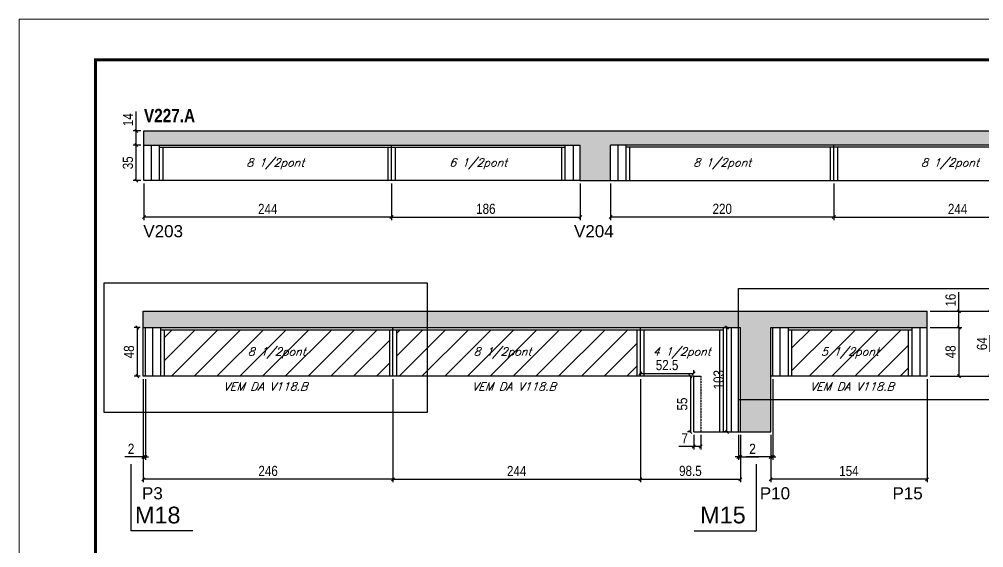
# Model space of a CAD drawing. Extents: x 2603 to 22413, y 1253 to 30260.
# Drawn here: x 2603 to 3554, y 19011 to 19532 of the extents above; entities that cross this region are included whole.
import ezdxf

# ---------------------------------------------------------------- set-up
doc = ezdxf.new("R2010")
doc.units = 0
doc.linetypes.add('DASHED', pattern=[0.75, 0.5, -0.25])
doc.linetypes.add('HIDDEN', pattern=[0.375, 0.25, -0.125])
for name, color, linetype in [('5', 5, 'Continuous'), ('COTA', 241, 'Continuous'), ('NOMENCLATURA', 7, 'Continuous'), ('Painéis', 200, 'Continuous'), ('SARR_2.2x7', 40, 'Continuous'), ('SARR_3.5x7', 81, 'Continuous'), ('texto', 7, 'Continuous')]:
    doc.layers.add(name, color=color, linetype=linetype)
for name, color, linetype, lineweight in [('Folhas', 255, 'Continuous', 9), ('Hachura', 251, 'Continuous', 9), ('SARRAFO DE PRESSAO', 251, 'DASHED', 9)]:
    doc.layers.add(name, color=color, linetype=linetype, lineweight=lineweight)
doc.styles.add('COTA TECNICA', font='techl___.ttf', dxfattribs={"height": 10})
doc.styles.add('Romans', font='romans.shx')
doc.styles.get("Standard").update_dxf_attribs({"font": 'arial.ttf'})
doc.styles.add('TECNICA', font='techb___.ttf', dxfattribs={"height": 10})
doc.dimstyles.new('PAINEL', dxfattribs={"dimtxt": 10, "dimasz": 3, "dimexe": 3, "dimexo": 3, "dimgap": 3, "dimtad": 1, "dimdec": 1, "dimzin": 12, "dimdsep": 46, "dimtxsty": 'COTA TECNICA', "dimblk1": 'OBLIQUE', "dimblk2": 'OBLIQUE', "dimsah": 1, "dimcen": 0.9, "dimclrd": 4, "dimclre": 4, "dimclrt": 240, "dimadec": 1, "dimazin": 3, "dimtfac": 1, "dimtdec": 1, "dimtmove": 0, "dimatfit": 3, "dimfxl": 1, "dimtolj": 1, "dimtzin": 12, "dimarcsym": 0})
pattern_1 = [(45, (-126418.031, -5371.03), (-11.2253202, 11.2253202), [])]

# ---------------------------------------------------------------- blocks, each defined once
blk = doc.blocks.new('9999999999')
at = {"layer": 'Folhas'}
blk.add_lwpolyline([(98138.98, 34190.21), (99623.98, 34190.21), (99623.98, 35240.21), (98138.98, 35240.21)], close=True, dxfattribs=at)
at = {"layer": 'Folhas', "color": 30, "const_width": 3}
blk.add_lwpolyline([(98213.98, 34230.21), (99583.98, 34230.21), (99583.98, 35200.21), (98213.98, 35200.21)], close=True, dxfattribs=at)
blk = doc.blocks.new('_Oblique')
at = {"color": 0, "linetype": 'ByBlock', "lineweight": -2}
blk.add_line((-0.5, -0.5), (0.5, 0.5), dxfattribs=at)
blk = doc.blocks.new('*D2287')
at = {"layer": 'COTA', "color": 4, "linetype": 'ByBlock', "lineweight": -2, "transparency": 16777216}
for p, q in [((3405.84, 19369.9), (3405.84, 19333.82)), ((3649.84, 19369.9), (3649.84, 19333.82)), ((3405.84, 19336.82), (3649.84, 19336.82))]:
    blk.add_line(p, q, dxfattribs=at)
at = {"layer": 'Defpoints', "color": 0, "linetype": 'ByBlock', "transparency": 16777216}
for p in [(3405.84, 19372.9), (3649.84, 19372.9), (3649.84, 19336.82)]:
    blk.add_point(p, dxfattribs=at)
at = {"layer": 'COTA', "color": 4, "linetype": 'ByBlock', "lineweight": -2, "transparency": 16777216, "xscale": 3, "yscale": 3, "zscale": 3, "rotation": 180}
blk.add_blockref('_Oblique', (3405.84, 19336.82), dxfattribs=at)
at = {"layer": 'COTA', "color": 4, "linetype": 'ByBlock', "lineweight": -2, "transparency": 16777216, "xscale": 3, "yscale": 3, "zscale": 3}
blk.add_blockref('_Oblique', (3649.84, 19336.82), dxfattribs=at)
at = {"layer": 'COTA', "color": 240, "linetype": 'ByBlock', "transparency": 16777216, "insert": (3527.84, 19344.89), "char_height": 10, "attachment_point": 5, "style": 'COTA TECNICA'}
blk.add_mtext('\\A1;244', dxfattribs=at)
blk = doc.blocks.new('*D2307')
at = {"layer": 'COTA', "color": 4, "linetype": 'ByBlock', "lineweight": -2, "transparency": 16777216}
for p, q in [((3185.84, 19369.9), (3185.84, 19333.82)), ((3405.84, 19369.9), (3405.84, 19333.82)), ((3405.84, 19336.82), (3185.84, 19336.82))]:
    blk.add_line(p, q, dxfattribs=at)
at = {"layer": 'Defpoints', "color": 0, "linetype": 'ByBlock', "transparency": 16777216}
for p in [(3185.84, 19372.9), (3405.84, 19372.9), (3185.84, 19336.82)]:
    blk.add_point(p, dxfattribs=at)
at = {"layer": 'COTA', "color": 4, "linetype": 'ByBlock', "lineweight": -2, "transparency": 16777216, "xscale": 3, "yscale": 3, "zscale": 3, "rotation": 180}
blk.add_blockref('_Oblique', (3185.84, 19336.82), dxfattribs=at)
at = {"layer": 'COTA', "color": 4, "linetype": 'ByBlock', "lineweight": -2, "transparency": 16777216, "xscale": 3, "yscale": 3, "zscale": 3}
blk.add_blockref('_Oblique', (3405.84, 19336.82), dxfattribs=at)
at = {"layer": 'COTA', "color": 240, "linetype": 'ByBlock', "transparency": 16777216, "insert": (3295.84, 19344.92), "char_height": 10, "attachment_point": 5, "style": 'COTA TECNICA'}
blk.add_mtext('\\A1;220', dxfattribs=at)
blk = doc.blocks.new('*D2313')
at = {"layer": 'COTA', "color": 4, "linetype": 'ByBlock', "lineweight": -2, "transparency": 16777216}
for p, q in [((2725.84, 19369.9), (2725.84, 19333.82)), ((2969.84, 19369.9), (2969.84, 19333.82)), ((2969.84, 19336.82), (2725.84, 19336.82))]:
    blk.add_line(p, q, dxfattribs=at)
at = {"layer": 'Defpoints', "color": 0, "linetype": 'ByBlock', "transparency": 16777216}
for p in [(2725.84, 19372.9), (2969.84, 19372.9), (2725.84, 19336.82)]:
    blk.add_point(p, dxfattribs=at)
at = {"layer": 'COTA', "color": 4, "linetype": 'ByBlock', "lineweight": -2, "transparency": 16777216, "xscale": 3, "yscale": 3, "zscale": 3, "rotation": 180}
blk.add_blockref('_Oblique', (2725.84, 19336.82), dxfattribs=at)
at = {"layer": 'COTA', "color": 4, "linetype": 'ByBlock', "lineweight": -2, "transparency": 16777216, "xscale": 3, "yscale": 3, "zscale": 3}
blk.add_blockref('_Oblique', (2969.84, 19336.82), dxfattribs=at)
at = {"layer": 'COTA', "color": 240, "linetype": 'ByBlock', "transparency": 16777216, "insert": (2847.84, 19344.89), "char_height": 10, "attachment_point": 5, "style": 'COTA TECNICA'}
blk.add_mtext('\\A1;244', dxfattribs=at)
blk = doc.blocks.new('*D2314')
at = {"layer": 'COTA', "color": 4, "linetype": 'ByBlock', "lineweight": -2, "transparency": 16777216}
for p, q in [((2969.84, 19369.9), (2969.84, 19333.82)), ((3155.84, 19369.9), (3155.84, 19333.82)), ((2969.84, 19336.82), (3155.84, 19336.82))]:
    blk.add_line(p, q, dxfattribs=at)
at = {"layer": 'Defpoints', "color": 0, "linetype": 'ByBlock', "transparency": 16777216}
for p in [(2969.84, 19372.9), (3155.84, 19372.9), (3155.84, 19336.82)]:
    blk.add_point(p, dxfattribs=at)
at = {"layer": 'COTA', "color": 4, "linetype": 'ByBlock', "lineweight": -2, "transparency": 16777216, "xscale": 3, "yscale": 3, "zscale": 3, "rotation": 180}
blk.add_blockref('_Oblique', (2969.84, 19336.82), dxfattribs=at)
at = {"layer": 'COTA', "color": 4, "linetype": 'ByBlock', "lineweight": -2, "transparency": 16777216, "xscale": 3, "yscale": 3, "zscale": 3}
blk.add_blockref('_Oblique', (3155.84, 19336.82), dxfattribs=at)
at = {"layer": 'COTA', "color": 240, "linetype": 'ByBlock', "transparency": 16777216, "insert": (3062.84, 19344.94), "char_height": 10, "attachment_point": 5, "style": 'COTA TECNICA'}
blk.add_mtext('\\A1;186', dxfattribs=at)
blk = doc.blocks.new('*D2316')
at = {"layer": 'COTA', "color": 4, "linetype": 'ByBlock', "lineweight": -2, "transparency": 16777216}
for p, q in [((2725.22, 19176.91), (2725.22, 19075.27)), ((2971.22, 19176.91), (2971.22, 19075.27)), ((2971.22, 19078.27), (2725.22, 19078.27))]:
    blk.add_line(p, q, dxfattribs=at)
at = {"layer": 'Defpoints', "color": 0, "linetype": 'ByBlock', "transparency": 16777216}
for p in [(2725.22, 19179.91), (2971.22, 19179.91), (2725.22, 19078.27)]:
    blk.add_point(p, dxfattribs=at)
at = {"layer": 'COTA', "color": 4, "linetype": 'ByBlock', "lineweight": -2, "transparency": 16777216, "xscale": 3, "yscale": 3, "zscale": 3, "rotation": 180}
blk.add_blockref('_Oblique', (2725.22, 19078.27), dxfattribs=at)
at = {"layer": 'COTA', "color": 4, "linetype": 'ByBlock', "lineweight": -2, "transparency": 16777216, "xscale": 3, "yscale": 3, "zscale": 3}
blk.add_blockref('_Oblique', (2971.22, 19078.27), dxfattribs=at)
at = {"layer": 'COTA', "color": 240, "linetype": 'ByBlock', "transparency": 16777216, "insert": (2848.22, 19086.38), "char_height": 10, "attachment_point": 5, "style": 'COTA TECNICA'}
blk.add_mtext('\\A1;246', dxfattribs=at)
blk = doc.blocks.new('*D2317')
at = {"layer": 'COTA', "color": 4, "linetype": 'ByBlock', "lineweight": -2, "transparency": 16777216}
for p, q in [((2971.22, 19176.91), (2971.22, 19075.27)), ((3215.22, 19176.91), (3215.22, 19075.27)), ((2971.22, 19078.27), (3215.22, 19078.27))]:
    blk.add_line(p, q, dxfattribs=at)
at = {"layer": 'Defpoints', "color": 0, "linetype": 'ByBlock', "transparency": 16777216}
for p in [(2971.22, 19179.91), (3215.22, 19179.91), (3215.22, 19078.27)]:
    blk.add_point(p, dxfattribs=at)
at = {"layer": 'COTA', "color": 4, "linetype": 'ByBlock', "lineweight": -2, "transparency": 16777216, "xscale": 3, "yscale": 3, "zscale": 3, "rotation": 180}
blk.add_blockref('_Oblique', (2971.22, 19078.27), dxfattribs=at)
at = {"layer": 'COTA', "color": 4, "linetype": 'ByBlock', "lineweight": -2, "transparency": 16777216, "xscale": 3, "yscale": 3, "zscale": 3}
blk.add_blockref('_Oblique', (3215.22, 19078.27), dxfattribs=at)
at = {"layer": 'COTA', "color": 240, "linetype": 'ByBlock', "transparency": 16777216, "insert": (3093.22, 19086.35), "char_height": 10, "attachment_point": 5, "style": 'COTA TECNICA'}
blk.add_mtext('\\A1;244', dxfattribs=at)
blk = doc.blocks.new('*D2318')
at = {"layer": 'COTA', "color": 4, "linetype": 'ByBlock', "lineweight": -2, "transparency": 16777216}
for p, q in [((2725.22, 19176.91), (2725.22, 19097.24)), ((2727.22, 19176.91), (2727.22, 19097.24)), ((2725.22, 19100.24), (2707.11, 19100.24)), ((2727.22, 19100.24), (2725.22, 19100.24)), ((2727.22, 19100.24), (2730.22, 19100.24))]:
    blk.add_line(p, q, dxfattribs=at)
at = {"layer": 'Defpoints', "color": 0, "linetype": 'ByBlock', "transparency": 16777216}
for p in [(2725.22, 19179.91), (2727.22, 19179.91), (2725.22, 19100.24)]:
    blk.add_point(p, dxfattribs=at)
at = {"layer": 'COTA', "color": 4, "linetype": 'ByBlock', "lineweight": -2, "transparency": 16777216, "xscale": 3, "yscale": 3, "zscale": 3}
blk.add_blockref('_Oblique', (2725.22, 19100.24), dxfattribs=at)
at = {"layer": 'COTA', "color": 4, "linetype": 'ByBlock', "lineweight": -2, "transparency": 16777216, "xscale": 3, "yscale": 3, "zscale": 3, "rotation": 180}
blk.add_blockref('_Oblique', (2727.22, 19100.24), dxfattribs=at)
at = {"layer": 'COTA', "color": 240, "linetype": 'ByBlock', "transparency": 16777216, "insert": (2713.16, 19108.24), "char_height": 10, "attachment_point": 5, "style": 'COTA TECNICA'}
blk.add_mtext('\\A1;2', dxfattribs=at)
blk = doc.blocks.new('*D2319')
at = {"layer": 'COTA', "color": 4, "linetype": 'ByBlock', "lineweight": -2, "transparency": 16777216}
for p, q in [((3215.22, 19176.91), (3215.22, 19075.27)), ((3313.72, 19121.91), (3313.72, 19075.27)), ((3215.22, 19078.27), (3313.72, 19078.27))]:
    blk.add_line(p, q, dxfattribs=at)
at = {"layer": 'Defpoints', "color": 0, "linetype": 'ByBlock', "transparency": 16777216}
for p in [(3215.22, 19179.91), (3313.72, 19124.91), (3313.72, 19078.27)]:
    blk.add_point(p, dxfattribs=at)
at = {"layer": 'COTA', "color": 4, "linetype": 'ByBlock', "lineweight": -2, "transparency": 16777216, "xscale": 3, "yscale": 3, "zscale": 3, "rotation": 180}
blk.add_blockref('_Oblique', (3215.22, 19078.27), dxfattribs=at)
at = {"layer": 'COTA', "color": 4, "linetype": 'ByBlock', "lineweight": -2, "transparency": 16777216, "xscale": 3, "yscale": 3, "zscale": 3}
blk.add_blockref('_Oblique', (3313.72, 19078.27), dxfattribs=at)
at = {"layer": 'COTA', "color": 240, "linetype": 'ByBlock', "transparency": 16777216, "insert": (3264.47, 19086.41), "char_height": 10, "attachment_point": 5, "style": 'COTA TECNICA'}
blk.add_mtext('\\A1;98.5', dxfattribs=at)
blk = doc.blocks.new('*D2320')
at = {"layer": 'COTA', "color": 4, "linetype": 'ByBlock', "lineweight": -2, "transparency": 16777216}
for p, q in [((3311.72, 19121.91), (3311.72, 19097.24)), ((3313.72, 19121.91), (3313.72, 19097.24)), ((3311.72, 19100.24), (3308.72, 19100.24)), ((3311.72, 19100.24), (3313.72, 19100.24)), ((3313.72, 19100.24), (3331.83, 19100.24))]:
    blk.add_line(p, q, dxfattribs=at)
at = {"layer": 'Defpoints', "color": 0, "linetype": 'ByBlock', "transparency": 16777216}
for p in [(3311.72, 19124.91), (3313.72, 19124.91), (3313.72, 19100.24)]:
    blk.add_point(p, dxfattribs=at)
at = {"layer": 'COTA', "color": 4, "linetype": 'ByBlock', "lineweight": -2, "transparency": 16777216, "xscale": 3, "yscale": 3, "zscale": 3}
blk.add_blockref('_Oblique', (3311.72, 19100.24), dxfattribs=at)
at = {"layer": 'COTA', "color": 4, "linetype": 'ByBlock', "lineweight": -2, "transparency": 16777216, "xscale": 3, "yscale": 3, "zscale": 3, "rotation": 180}
blk.add_blockref('_Oblique', (3313.72, 19100.24), dxfattribs=at)
at = {"layer": 'COTA', "color": 240, "linetype": 'ByBlock', "transparency": 16777216, "insert": (3325.78, 19108.24), "char_height": 10, "attachment_point": 5, "style": 'COTA TECNICA'}
blk.add_mtext('\\A1;2', dxfattribs=at)
blk = doc.blocks.new('*D413')
at = {"layer": 'COTA', "color": 4, "linetype": 'ByBlock', "lineweight": -2, "transparency": 16777216}
for p, q in [((3497.72, 19176.91), (3497.72, 19075.27)), ((3343.72, 19121.91), (3343.72, 19075.27)), ((3497.72, 19078.27), (3343.72, 19078.27))]:
    blk.add_line(p, q, dxfattribs=at)
at = {"layer": 'Defpoints', "color": 0, "linetype": 'ByBlock', "transparency": 16777216}
for p in [(3497.72, 19179.91), (3343.72, 19124.91), (3343.72, 19078.27)]:
    blk.add_point(p, dxfattribs=at)
at = {"layer": 'COTA', "color": 4, "linetype": 'ByBlock', "lineweight": -2, "transparency": 16777216, "xscale": 3, "yscale": 3, "zscale": 3, "rotation": 180}
blk.add_blockref('_Oblique', (3343.72, 19078.27), dxfattribs=at)
at = {"layer": 'COTA', "color": 4, "linetype": 'ByBlock', "lineweight": -2, "transparency": 16777216, "xscale": 3, "yscale": 3, "zscale": 3}
blk.add_blockref('_Oblique', (3497.72, 19078.27), dxfattribs=at)
at = {"layer": 'COTA', "color": 240, "linetype": 'ByBlock', "transparency": 16777216, "insert": (3420.72, 19086.38), "char_height": 10, "attachment_point": 5, "style": 'COTA TECNICA'}
blk.add_mtext('\\A1;154', dxfattribs=at)
blk = doc.blocks.new('*D2321')
at = {"layer": 'COTA', "color": 4, "linetype": 'ByBlock', "lineweight": -2, "transparency": 16777216}
for p, q in [((3345.72, 19176.91), (3345.72, 19097.24)), ((3343.72, 19121.91), (3343.72, 19097.24)), ((3343.72, 19100.24), (3319.55, 19100.24)), ((3345.72, 19100.24), (3343.72, 19100.24)), ((3345.72, 19100.24), (3348.72, 19100.24))]:
    blk.add_line(p, q, dxfattribs=at)
at = {"layer": 'Defpoints', "color": 0, "linetype": 'ByBlock', "transparency": 16777216}
for p in [(3345.72, 19179.91), (3343.72, 19124.91), (3343.72, 19100.24)]:
    blk.add_point(p, dxfattribs=at)
at = {"layer": 'COTA', "color": 4, "linetype": 'ByBlock', "lineweight": -2, "transparency": 16777216, "xscale": 3, "yscale": 3, "zscale": 3}
blk.add_blockref('_Oblique', (3343.72, 19100.24), dxfattribs=at)
at = {"layer": 'COTA', "color": 4, "linetype": 'ByBlock', "lineweight": -2, "transparency": 16777216, "xscale": 3, "yscale": 3, "zscale": 3, "rotation": 180}
blk.add_blockref('_Oblique', (3345.72, 19100.24), dxfattribs=at)
at = {"layer": 'COTA', "color": 240, "linetype": 'ByBlock', "transparency": 16777216, "insert": (3325.61, 19108.24), "char_height": 10, "attachment_point": 5, "style": 'COTA TECNICA'}
blk.add_mtext('\\A1;2', dxfattribs=at)
blk = doc.blocks.new('*D2288')
at = {"layer": 'COTA', "color": 4, "linetype": 'ByBlock', "lineweight": -2, "transparency": 16777216}
for p, q in [((3500.72, 19227.91), (3532.09, 19227.91)), ((3529.09, 19227.91), (3529.09, 19179.91)), ((3500.72, 19179.91), (3532.09, 19179.91))]:
    blk.add_line(p, q, dxfattribs=at)
at = {"layer": 'Defpoints', "color": 0, "linetype": 'ByBlock', "transparency": 16777216}
for p in [(3497.72, 19227.91), (3497.72, 19179.91), (3529.09, 19179.91)]:
    blk.add_point(p, dxfattribs=at)
at = {"layer": 'COTA', "color": 4, "linetype": 'ByBlock', "lineweight": -2, "transparency": 16777216, "xscale": 3, "yscale": 3, "zscale": 3}
for p, rotation in [((3529.09, 19227.91), 90), ((3529.09, 19179.91), 270)]:
    blk.add_blockref('_Oblique', p, dxfattribs=dict(at, rotation=rotation))
at = {"layer": 'COTA', "color": 240, "linetype": 'ByBlock', "transparency": 16777216, "insert": (3520.99, 19203.91), "char_height": 10, "attachment_point": 5, "rotation": 90, "style": 'COTA TECNICA'}
blk.add_mtext('\\A1;48', dxfattribs=at)
blk = doc.blocks.new('*D2289')
at = {"layer": 'COTA', "color": 4, "linetype": 'ByBlock', "lineweight": -2, "transparency": 16777216}
for p, q in [((3529.09, 19243.91), (3529.09, 19262.92)), ((3500.72, 19243.91), (3532.09, 19243.91)), ((3529.09, 19227.91), (3529.09, 19243.91)), ((3500.72, 19227.91), (3532.09, 19227.91))]:
    blk.add_line(p, q, dxfattribs=at)
at = {"layer": 'Defpoints', "color": 0, "linetype": 'ByBlock', "transparency": 16777216}
for p in [(3497.72, 19243.91), (3529.09, 19243.91), (3497.72, 19227.91)]:
    blk.add_point(p, dxfattribs=at)
at = {"layer": 'COTA', "color": 4, "linetype": 'ByBlock', "lineweight": -2, "transparency": 16777216, "xscale": 3, "yscale": 3, "zscale": 3}
for p, rotation in [((3529.09, 19243.91), 90), ((3529.09, 19227.91), 270)]:
    blk.add_blockref('_Oblique', p, dxfattribs=dict(at, rotation=rotation))
at = {"layer": 'COTA', "color": 240, "linetype": 'ByBlock', "transparency": 16777216, "insert": (3520.99, 19254.92), "char_height": 10, "attachment_point": 5, "rotation": 90, "style": 'COTA TECNICA'}
blk.add_mtext('\\A1;16', dxfattribs=at)
blk = doc.blocks.new('*D2290')
at = {"layer": 'COTA', "color": 4, "linetype": 'ByBlock', "lineweight": -2, "transparency": 16777216}
for p, q in [((3500.72, 19243.91), (3563.03, 19243.91)), ((3560.03, 19179.91), (3560.03, 19243.91)), ((3500.72, 19179.91), (3563.03, 19179.91))]:
    blk.add_line(p, q, dxfattribs=at)
at = {"layer": 'Defpoints', "color": 0, "linetype": 'ByBlock', "transparency": 16777216}
for p in [(3497.72, 19243.91), (3560.03, 19243.91), (3497.72, 19179.91)]:
    blk.add_point(p, dxfattribs=at)
at = {"layer": 'COTA', "color": 4, "linetype": 'ByBlock', "lineweight": -2, "transparency": 16777216, "xscale": 3, "yscale": 3, "zscale": 3}
for p, rotation in [((3560.03, 19243.91), 90), ((3560.03, 19179.91), 270)]:
    blk.add_blockref('_Oblique', p, dxfattribs=dict(at, rotation=rotation))
at = {"layer": 'COTA', "color": 240, "linetype": 'ByBlock', "transparency": 16777216, "insert": (3551.92, 19211.91), "char_height": 10, "attachment_point": 5, "rotation": 90, "style": 'COTA TECNICA'}
blk.add_mtext('\\A1;64', dxfattribs=at)
blk = doc.blocks.new('*D2291')
at = {"layer": 'COTA', "color": 4, "linetype": 'ByBlock', "lineweight": -2, "transparency": 16777216}
for p, q in [((3267.72, 19121.91), (3267.72, 19107.52)), ((3274.72, 19121.91), (3274.72, 19107.52)), ((3267.72, 19110.52), (3252.99, 19110.52)), ((3274.72, 19110.52), (3267.72, 19110.52))]:
    blk.add_line(p, q, dxfattribs=at)
at = {"layer": 'Defpoints', "color": 0, "linetype": 'ByBlock', "transparency": 16777216}
for p in [(3267.72, 19124.91), (3274.72, 19124.91), (3267.72, 19110.52)]:
    blk.add_point(p, dxfattribs=at)
at = {"layer": 'COTA', "color": 4, "linetype": 'ByBlock', "lineweight": -2, "transparency": 16777216, "xscale": 3, "yscale": 3, "zscale": 3, "rotation": 180}
blk.add_blockref('_Oblique', (3267.72, 19110.52), dxfattribs=at)
at = {"layer": 'COTA', "color": 4, "linetype": 'ByBlock', "lineweight": -2, "transparency": 16777216, "xscale": 3, "yscale": 3, "zscale": 3}
blk.add_blockref('_Oblique', (3274.72, 19110.52), dxfattribs=at)
at = {"layer": 'COTA', "color": 240, "linetype": 'ByBlock', "transparency": 16777216, "insert": (3258.85, 19118.59), "char_height": 10, "attachment_point": 5, "style": 'COTA TECNICA'}
blk.add_mtext('\\A1;7', dxfattribs=at)
blk = doc.blocks.new('*D2294')
at = {"layer": 'COTA', "color": 4, "linetype": 'ByBlock', "lineweight": -2, "transparency": 16777216}
for p, q in [((2722.84, 19407.9), (2715.25, 19407.9)), ((2718.25, 19372.9), (2718.25, 19407.9)), ((2722.84, 19372.9), (2715.25, 19372.9))]:
    blk.add_line(p, q, dxfattribs=at)
at = {"layer": 'Defpoints', "color": 0, "linetype": 'ByBlock', "transparency": 16777216}
for p in [(2718.25, 19407.9), (2725.84, 19407.9), (2725.84, 19372.9)]:
    blk.add_point(p, dxfattribs=at)
at = {"layer": 'COTA', "color": 4, "linetype": 'ByBlock', "lineweight": -2, "transparency": 16777216, "xscale": 3, "yscale": 3, "zscale": 3}
for p, rotation in [((2718.25, 19407.9), 90), ((2718.25, 19372.9), 270)]:
    blk.add_blockref('_Oblique', p, dxfattribs=dict(at, rotation=rotation))
at = {"layer": 'COTA', "color": 240, "linetype": 'ByBlock', "transparency": 16777216, "insert": (2710.04, 19390.4), "char_height": 10, "attachment_point": 5, "rotation": 90, "style": 'COTA TECNICA'}
blk.add_mtext('\\A1;35', dxfattribs=at)
blk = doc.blocks.new('*D2295')
at = {"layer": 'COTA', "color": 4, "linetype": 'ByBlock', "lineweight": -2, "transparency": 16777216}
for p, q in [((2718.25, 19421.9), (2718.25, 19441.02)), ((2722.84, 19421.9), (2715.25, 19421.9)), ((2718.25, 19407.9), (2718.25, 19421.9)), ((2722.84, 19407.9), (2715.25, 19407.9))]:
    blk.add_line(p, q, dxfattribs=at)
at = {"layer": 'Defpoints', "color": 0, "linetype": 'ByBlock', "transparency": 16777216}
for p in [(2718.25, 19421.9), (2725.84, 19421.9), (2725.84, 19407.9)]:
    blk.add_point(p, dxfattribs=at)
at = {"layer": 'COTA', "color": 4, "linetype": 'ByBlock', "lineweight": -2, "transparency": 16777216, "xscale": 3, "yscale": 3, "zscale": 3}
for p, rotation in [((2718.25, 19421.9), 90), ((2718.25, 19407.9), 270)]:
    blk.add_blockref('_Oblique', p, dxfattribs=dict(at, rotation=rotation))
at = {"layer": 'COTA', "color": 240, "linetype": 'ByBlock', "transparency": 16777216, "insert": (2710.18, 19432.96), "char_height": 10, "attachment_point": 5, "rotation": 90, "style": 'COTA TECNICA'}
blk.add_mtext('\\A1;14', dxfattribs=at)
blk = doc.blocks.new('*D2379')
at = {"layer": 'COTA', "color": 4, "linetype": 'ByBlock', "lineweight": -2, "transparency": 16777216}
for p, q in [((3215.22, 19182.91), (3215.22, 19185.69)), ((3267.72, 19182.91), (3267.72, 19185.69)), ((3215.22, 19182.69), (3267.72, 19182.69))]:
    blk.add_line(p, q, dxfattribs=at)
at = {"layer": 'Defpoints', "color": 0, "linetype": 'ByBlock', "transparency": 16777216}
for p in [(3215.22, 19179.91), (3267.72, 19182.69), (3267.72, 19179.91)]:
    blk.add_point(p, dxfattribs=at)
at = {"layer": 'COTA', "color": 4, "linetype": 'ByBlock', "lineweight": -2, "transparency": 16777216, "xscale": 3, "yscale": 3, "zscale": 3, "rotation": 180}
blk.add_blockref('_Oblique', (3215.22, 19182.69), dxfattribs=at)
at = {"layer": 'COTA', "color": 4, "linetype": 'ByBlock', "lineweight": -2, "transparency": 16777216, "xscale": 3, "yscale": 3, "zscale": 3}
blk.add_blockref('_Oblique', (3267.72, 19182.69), dxfattribs=at)
at = {"layer": 'COTA', "color": 240, "linetype": 'ByBlock', "transparency": 16777216, "insert": (3241.47, 19190.8), "char_height": 10, "attachment_point": 5, "style": 'COTA TECNICA'}
blk.add_mtext('\\A1;52.5', dxfattribs=at)
blk = doc.blocks.new('*D2380')
at = {"layer": 'COTA', "color": 4, "linetype": 'ByBlock', "lineweight": -2, "transparency": 16777216}
for p, q in [((3264.72, 19179.91), (3261.52, 19179.91)), ((3264.52, 19179.91), (3264.52, 19124.91)), ((3264.72, 19124.91), (3261.52, 19124.91))]:
    blk.add_line(p, q, dxfattribs=at)
at = {"layer": 'Defpoints', "color": 0, "linetype": 'ByBlock', "transparency": 16777216}
for p in [(3267.72, 19179.91), (3264.52, 19124.91), (3267.72, 19124.91)]:
    blk.add_point(p, dxfattribs=at)
at = {"layer": 'COTA', "color": 4, "linetype": 'ByBlock', "lineweight": -2, "transparency": 16777216, "xscale": 3, "yscale": 3, "zscale": 3}
for p, rotation in [((3264.52, 19179.91), 90), ((3264.52, 19124.91), 270)]:
    blk.add_blockref('_Oblique', p, dxfattribs=dict(at, rotation=rotation))
at = {"layer": 'COTA', "color": 240, "linetype": 'ByBlock', "transparency": 16777216, "insert": (3256.42, 19152.41), "char_height": 10, "attachment_point": 5, "rotation": 90, "style": 'COTA TECNICA'}
blk.add_mtext('\\A1;55', dxfattribs=at)
blk = doc.blocks.new('*D2381')
at = {"layer": 'COTA', "color": 4, "linetype": 'ByBlock', "lineweight": -2, "transparency": 16777216}
for p, q in [((3301.72, 19227.91), (3297.53, 19227.91)), ((3300.53, 19124.91), (3300.53, 19227.91)), ((3301.72, 19124.91), (3297.53, 19124.91))]:
    blk.add_line(p, q, dxfattribs=at)
at = {"layer": 'Defpoints', "color": 0, "linetype": 'ByBlock', "transparency": 16777216}
for p in [(3300.53, 19227.91), (3304.72, 19227.91), (3304.72, 19124.91)]:
    blk.add_point(p, dxfattribs=at)
at = {"layer": 'COTA', "color": 4, "linetype": 'ByBlock', "lineweight": -2, "transparency": 16777216, "xscale": 3, "yscale": 3, "zscale": 3}
for p, rotation in [((3300.53, 19227.91), 90), ((3300.53, 19124.91), 270)]:
    blk.add_blockref('_Oblique', p, dxfattribs=dict(at, rotation=rotation))
at = {"layer": 'COTA', "color": 240, "linetype": 'ByBlock', "transparency": 16777216, "insert": (3292.31, 19176.41), "char_height": 10, "attachment_point": 5, "rotation": 90, "style": 'COTA TECNICA'}
blk.add_mtext('\\A1;103', dxfattribs=at)
blk = doc.blocks.new('*D1580')
at = {"layer": 'COTA', "color": 4, "linetype": 'ByBlock', "lineweight": -2, "transparency": 16777216}
for p, q in [((2722.22, 19227.91), (2716.22, 19227.91)), ((2719.22, 19227.91), (2719.22, 19179.91)), ((2722.22, 19179.91), (2716.22, 19179.91))]:
    blk.add_line(p, q, dxfattribs=at)
at = {"layer": 'Defpoints', "color": 0, "linetype": 'ByBlock', "transparency": 16777216}
for p in [(2725.22, 19227.91), (2719.22, 19179.91), (2725.22, 19179.91)]:
    blk.add_point(p, dxfattribs=at)
at = {"layer": 'COTA', "color": 4, "linetype": 'ByBlock', "lineweight": -2, "transparency": 16777216, "xscale": 3, "yscale": 3, "zscale": 3}
for p, rotation in [((2719.22, 19227.91), 90), ((2719.22, 19179.91), 270)]:
    blk.add_blockref('_Oblique', p, dxfattribs=dict(at, rotation=rotation))
at = {"layer": 'COTA', "color": 240, "linetype": 'ByBlock', "transparency": 16777216, "insert": (2711.13, 19203.91), "char_height": 10, "attachment_point": 5, "rotation": 90, "style": 'COTA TECNICA'}
blk.add_mtext('\\A1;48', dxfattribs=at)

msp = doc.modelspace()

# ---------------------------------------------------------------- hatches: boundary and pattern name
at = {"layer": 'COTA', "linetype": 'ByBlock'}
h = msp.add_hatch(dxfattribs=at)
h.set_pattern_fill('AR-CONC', color=256, scale=0.03)
h.set_pattern_definition([(50, (-126452.0314, -5371.0305), (5.46554007, -0.47817257), [0.5715, -6.2865]), (355, (-126452.0314, -5371.0305), (-1.05730264, 5.73170536), [0.4572, -5.02921753]), (100.4514447, (-126451.576, -5371.0704), (4.40823741, 5.25353256), [0.48570026, -5.34270734]), (46.1842, (-126452.0314, -5369.5065), (8.13237123, -1.26126984), [0.85725, -9.42975]), (96.6355576, (-126451.354, -5369.612), (7.122124, 7.42278374), [0.7285507, -8.01406824]), (351.184151, (-126452.031, -5369.5065), (7.122124, 7.42278374), [0.685799, -7.54379196]), (21, (-126451.2694, -5369.8875), (4.54843174, -3.06795595), [0.5715, -6.2865]), (326, (-126451.2694, -5369.8875), (1.85406085, 5.52563898), [0.4572, -5.0292]), (71.451445, (-126450.8904, -5370.143), (6.40249258, 2.45768307), [0.48570026, -5.34269813]), (37.5, (-126452.0314, -5371.0305), (0.092658098, 2.536651166), [0, -4.96824, 0, -5.1054, 0, -5.04825]), (7.5, (-126452.0314, -5371.0305), (2.004589875, 3.005417245), [0, -2.91084, 0, -4.85394, 0, -1.92405]), (327.5, (-126453.7307, -5371.0305), (4.067717855, -0.17186232), [0, -1.905, 0, -5.9436, 0, -7.8867]), (317.5, (-126454.4927, -5371.0305), (4.44387544, 0.76279473), [0, -2.4765, 0, -3.94716, 0, -5.6007])])
h.paths.add_polyline_path([(3649.84, 19421.9), (2725.84, 19421.9), (2725.84, 19407.9), (3155.84, 19407.9), (3155.84, 19372.9), (3185.84, 19372.9), (3185.84, 19407.9), (3649.84, 19407.9), (3649.84, 19397.9), (3672.84, 19397.9), (3672.84, 19447.9), (3922.84, 19447.9), (3922.84, 19461.9), (3649.84, 19461.9)])
h = msp.add_hatch(dxfattribs=at)
h.set_pattern_fill('AR-CONC', color=256, scale=0.03)
h.set_pattern_definition([(50, (-131484.083, -6364.118), (5.46554007, -0.47817257), [0.5715, -6.2865]), (355, (-131484.083, -6364.118), (-1.05730264, 5.73170536), [0.4572, -5.02921753]), (100.4514447, (-131483.6275, -6364.158), (4.40823741, 5.25353256), [0.48570026, -5.34270734]), (46.1842, (-131484.083, -6362.594), (8.13237123, -1.26126984), [0.85725, -9.42975]), (96.6355576, (-131483.405, -6362.699), (7.122124, 7.42278374), [0.7285507, -8.01406824]), (351.184151, (-131484.083, -6362.594), (7.122124, 7.42278374), [0.685799, -7.54379196]), (21, (-131483.321, -6362.975), (4.54843174, -3.06795595), [0.5715, -6.2865]), (326, (-131483.321, -6362.975), (1.85406085, 5.52563898), [0.4572, -5.0292]), (71.451445, (-131482.942, -6363.2307), (6.40249258, 2.45768307), [0.48570026, -5.34269813]), (37.5, (-131484.083, -6364.118), (0.092658098, 2.536651166), [0, -4.96824, 0, -5.1054, 0, -5.04825]), (7.5, (-131484.083, -6364.118), (2.004589875, 3.005417245), [0, -2.91084, 0, -4.85394, 0, -1.92405]), (327.5, (-131485.7823, -6364.118), (4.067717855, -0.17186232), [0, -1.905, 0, -5.9436, 0, -7.8867]), (317.5, (-131486.5443, -6364.118), (4.44387544, 0.76279473), [0, -2.4765, 0, -3.94716, 0, -5.6007])])
h.paths.add_polyline_path([(3313.72, 19124.91), (3343.72, 19124.91), (3343.72, 19179.91), (3343.72, 19227.91), (3497.72, 19227.91), (3497.72, 19243.91), (2725.22, 19243.91), (2725.22, 19227.91), (3313.72, 19227.91)])
at = {"layer": 'Hachura', "linetype": 'ByBlock'}
h = msp.add_hatch(dxfattribs=at)
h.set_pattern_fill('ANSI31', color=256, scale=5)
h.set_pattern_definition(pattern_1)
h.paths.add_polyline_path([(2967.72, 19179.91), (2967.72, 19225.71), (2745.72, 19225.71), (2745.72, 19179.91)])
h.paths.add_polyline_path([(2974.72, 19179.91), (3211.72, 19179.91), (3211.72, 19225.71), (2974.72, 19225.71)])
h = msp.add_hatch(dxfattribs=at)
h.set_pattern_fill('ANSI31', color=256, scale=5)
h.set_pattern_definition(pattern_1)
h.paths.add_polyline_path([(3364.22, 19225.71), (3364.22, 19179.91), (3479.22, 19179.91), (3479.22, 19225.71)])

# ---------------------------------------------------------------- linework, layer by layer
at = {"layer": 'COTA', "linetype": 'ByBlock'}
for p, q in [((2725.84, 19421.9), (3649.84, 19421.9)), ((2725.84, 19407.9), (2725.84, 19421.9)), ((3155.84, 19372.9), (3185.84, 19372.9)), ((2725.22, 19243.91), (3497.72, 19243.91)), ((2725.22, 19227.91), (2725.22, 19243.91)), ((3497.72, 19227.91), (3497.72, 19243.91)), ((3267.72, 19179.91), (3274.72, 19179.91)), ((3343.72, 19124.91), (3343.72, 19179.91)), ((3313.72, 19124.91), (3343.72, 19124.91))]:
    msp.add_line(p, q, dxfattribs=at)
at = {"layer": 'COTA'}
for points in [[(2686.65, 19271.91), (3005.05, 19271.91), (3005.05, 19143.92), (2686.65, 19143.92)], [(3312.01, 19266.5), (3597.14, 19266.5), (3597.14, 19156.5), (3312.01, 19156.5)]]:
    msp.add_lwpolyline(points, close=True, dxfattribs=at)
at = {"layer": 'NOMENCLATURA', "linetype": 'Continuous'}
for p, q in [((2712.88, 19093.01), (2712.88, 19027.47)), ((3329.32, 19093.01), (3329.32, 19027.47)), ((2774.09, 19027.47), (2712.88, 19027.47)), ((3268.1, 19027.47), (3329.32, 19027.47))]:
    msp.add_line(p, q, dxfattribs=at)
at = {"layer": 'Painéis', "linetype": 'Continuous'}
for p, q in [((2725.84, 19372.9), (2725.84, 19407.9)), ((2725.84, 19407.9), (3155.84, 19407.9)), ((2969.84, 19372.9), (2969.84, 19407.9)), ((3155.84, 19372.9), (3155.84, 19407.9)), ((3649.84, 19407.9), (3185.84, 19407.9)), ((3185.84, 19372.9), (3185.84, 19407.9)), ((3405.84, 19372.9), (3405.84, 19407.9)), ((3155.84, 19372.9), (2725.84, 19372.9)), ((3185.84, 19372.9), (3649.84, 19372.9)), ((2725.22, 19179.91), (2725.22, 19227.91)), ((2725.22, 19227.91), (3313.72, 19227.91)), ((2727.22, 19179.91), (2727.22, 19227.91)), ((2971.22, 19179.91), (2971.22, 19227.91)), ((3215.22, 19179.91), (3215.22, 19227.91)), ((3311.72, 19124.91), (3311.72, 19227.91)), ((3313.72, 19124.91), (3313.72, 19227.91)), ((3343.72, 19179.91), (3343.72, 19227.91)), ((3343.72, 19227.91), (3497.72, 19227.91)), ((3345.72, 19179.91), (3345.72, 19227.91)), ((3497.72, 19179.91), (3497.72, 19227.91)), ((3267.72, 19179.91), (2725.22, 19179.91)), ((3267.72, 19124.91), (3267.72, 19179.91)), ((3497.72, 19179.91), (3343.72, 19179.91)), ((3267.72, 19124.91), (3313.72, 19124.91))]:
    msp.add_line(p, q, dxfattribs=at)
at = {"layer": 'SARR_2.2x7', "linetype": 'Continuous'}
for p, q in [((2732.84, 19407.9), (2732.84, 19372.9)), ((2740.84, 19405.7), (2969.84, 19405.7)), ((2969.84, 19405.7), (3140.84, 19405.7)), ((3148.84, 19407.9), (3148.84, 19372.9)), ((3192.84, 19407.9), (3192.84, 19372.9)), ((3405.84, 19405.7), (3200.84, 19405.7)), ((3649.84, 19405.7), (3405.84, 19405.7)), ((2734.22, 19227.91), (2734.22, 19179.91)), ((2742.22, 19225.71), (2971.22, 19225.71)), ((2971.22, 19225.71), (3215.22, 19225.71)), ((3215.22, 19225.71), (3296.72, 19225.71)), ((3304.72, 19227.91), (3304.72, 19124.91)), ((3352.72, 19227.91), (3352.72, 19179.91)), ((3360.72, 19225.71), (3482.72, 19225.71)), ((3490.72, 19227.91), (3490.72, 19179.91))]:
    msp.add_line(p, q, dxfattribs=at)
at = {"layer": 'SARR_2.2x7', "linetype": 'HIDDEN'}
msp.add_line((3274.72, 19179.91), (3274.72, 19124.91), dxfattribs=at)
at = {"layer": 'SARR_3.5x7'}
for p, q in [((2740.84, 19407.9), (2740.84, 19372.9)), ((2744.34, 19405.7), (2744.34, 19372.9)), ((2966.34, 19405.7), (2966.34, 19372.9)), ((2973.34, 19405.7), (2973.34, 19372.9)), ((3137.34, 19405.7), (3137.34, 19372.9)), ((3140.84, 19407.9), (3140.84, 19372.9)), ((3200.84, 19407.9), (3200.84, 19372.9)), ((3204.34, 19405.7), (3204.34, 19372.9)), ((3402.34, 19405.7), (3402.34, 19372.9)), ((3409.34, 19405.7), (3409.34, 19372.9)), ((2742.22, 19227.91), (2742.22, 19179.91)), ((2745.72, 19225.71), (2745.72, 19179.91)), ((2967.72, 19225.71), (2967.72, 19179.91)), ((2974.72, 19225.71), (2974.72, 19179.91)), ((3211.72, 19225.71), (3211.72, 19179.91)), ((3218.72, 19225.71), (3218.72, 19179.91)), ((3293.22, 19225.71), (3293.22, 19124.91)), ((3296.72, 19227.91), (3296.72, 19124.91)), ((3360.72, 19227.91), (3360.72, 19179.91)), ((3364.22, 19225.71), (3364.22, 19179.91)), ((3479.22, 19225.71), (3479.22, 19179.91)), ((3482.72, 19227.91), (3482.72, 19179.91))]:
    msp.add_line(p, q, dxfattribs=at)

# ---------------------------------------------------------------- block references
at = {"layer": 'SARRAFO DE PRESSAO', "color": 6, "linetype": 'ByBlock'}
msp.add_blockref('9999999999', (-95536.01, -15708.21), dxfattribs=at)

# ---------------------------------------------------------------- texts
at = {"layer": '5', "linetype": 'Continuous'}
for s, rotation, p in [('V203', 359.99996, (2725.22, 19316.92)), ('V204', 359.99996, (3149.73, 19316.92)), ('P3', 0.00004, (2723.93, 19058.38)), ('P10', 0.00004, (3332.9, 19058.38)), ('P15', 0.00004, (3463.63, 19058.38))]:
    msp.add_text(s, height=12, rotation=rotation, dxfattribs=at).set_placement(p)
at = {"layer": 'NOMENCLATURA', "style": 'TECNICA'}
msp.add_text('V227.A', height=13.2, dxfattribs=at).set_placement((2725.84, 19430.42))
at = {"layer": 'NOMENCLATURA', "linetype": 'Continuous'}
for s, p in [('M18', (2716.99, 19034.66)), ('M15', (3274.14, 19034.66))]:
    msp.add_text(s, height=16.5, dxfattribs=at).set_placement(p)
at = {"layer": 'texto', "color": 2, "char_height": 8, "attachment_point": 5, "style": 'Romans'}
for s, insert in [('{\\Q19;\\C256;8 1/2pont}', (2855.34, 19389.3)), ('{\\Q19;\\C256;6 1/2pont}', (3055.34, 19389.3)), ('{\\Q19;\\C256;8 1/2pont}', (3295.84, 19389.3)), ('{\\Q19;\\C256;8 1/2pont}', (3520.34, 19389.3)), ('{\\Q19;\\C256;8 1/2pont}', (2856.72, 19202.81)), ('{\\Q19;\\C256;8 1/2pont}', (3079.22, 19202.81)), ('{\\Q19;\\C256;4 1/2pont}', (3255.97, 19202.81)), ('{\\Q19;\\C256;5 1/2pont}', (3421.72, 19202.81)), ('{\\Q19;\\C256;VEM DA V118.B}', (2845.48, 19169.7)), ('{\\Q19;\\C256;VEM DA V118.B}', (3090.48, 19169.67)), ('{\\Q19;\\C256;VEM DA V118.B}', (3423.64, 19169.67))]:
    msp.add_mtext(s, dxfattribs=dict(at, insert=insert))

# ---------------------------------------------------------------- dimensions: what is measured, and where the dimension line sits
at = {"layer": 'COTA', "linetype": 'ByBlock'}
for base, p1, p2, angle, picture, middle in [((2718.25, 19421.9), (2725.84, 19407.9), (2725.84, 19421.9), 90, '*D2295', (2710.18, 19432.96)), ((2718.25, 19407.9), (2725.84, 19372.9), (2725.84, 19407.9), 90, '*D2294', (2710.04, 19390.4)), ((2725.84, 19336.82), (2969.84, 19372.9), (2725.84, 19372.9), 180, '*D2313', (2847.84, 19344.89)), ((3185.84, 19336.82), (3405.84, 19372.9), (3185.84, 19372.9), 180, '*D2307', (3295.84, 19344.92)), ((3529.09, 19243.91), (3497.72, 19227.91), (3497.72, 19243.91), 90, '*D2289', (3520.99, 19254.92)), ((3560.03, 19243.91), (3497.72, 19179.91), (3497.72, 19243.91), 90, '*D2290', (3551.92, 19211.91)), ((2719.22, 19179.91), (2725.22, 19227.91), (2725.22, 19179.91), 90, '*D1580', (2711.13, 19203.91)), ((3300.53, 19227.91), (3304.72, 19124.91), (3304.72, 19227.91), 90, '*D2381', (3292.31, 19176.41)), ((3529.09, 19179.91), (3497.72, 19227.91), (3497.72, 19179.91), 90, '*D2288', (3520.99, 19203.91)), ((2725.22, 19078.27), (2971.22, 19179.91), (2725.22, 19179.91), 180, '*D2316', (2848.22, 19086.38)), ((3264.52, 19124.91), (3267.72, 19179.91), (3267.72, 19124.91), 90, '*D2380', (3256.42, 19152.41)), ((3343.72, 19078.27), (3497.72, 19179.91), (3343.72, 19124.91), 180, '*D413', (3420.72, 19086.38))]:
    dim = msp.add_linear_dim(base=base, p1=p1, p2=p2, angle=angle, dimstyle='PAINEL', dxfattribs=at)
    dim.commit()
    dim.dimension.update_dxf_attribs({"geometry": picture, "text_midpoint": middle})
for base, p1, p2, picture, middle in [((3155.84, 19336.82), (2969.84, 19372.9), (3155.84, 19372.9), '*D2314', (3062.84, 19344.94)), ((3649.84, 19336.82), (3405.84, 19372.9), (3649.84, 19372.9), '*D2287', (3527.84, 19344.89)), ((3267.72, 19182.69), (3215.22, 19179.91), (3267.72, 19179.91), '*D2379', (3241.47, 19190.8)), ((2725.22, 19100.24), (2727.22, 19179.91), (2725.22, 19179.91), '*D2318', (2713.16, 19108.24)), ((3215.22, 19078.27), (2971.22, 19179.91), (3215.22, 19179.91), '*D2317', (3093.22, 19086.35)), ((3313.72, 19078.27), (3215.22, 19179.91), (3313.72, 19124.91), '*D2319', (3264.47, 19086.41)), ((3267.72, 19110.52), (3274.72, 19124.91), (3267.72, 19124.91), '*D2291', (3258.85, 19118.59)), ((3313.72, 19100.24), (3311.72, 19124.91), (3313.72, 19124.91), '*D2320', (3325.78, 19108.24))]:
    dim = msp.add_linear_dim(base=base, p1=p1, p2=p2, dimstyle='PAINEL', dxfattribs=at)
    dim.commit()
    dim.dimension.update_dxf_attribs({"geometry": picture, "text_midpoint": middle})
dim = msp.add_linear_dim(base=(3343.72, 19100.24), p1=(3345.72, 19179.91), p2=(3343.72, 19124.91), dimstyle='PAINEL', dxfattribs=at)
dim.commit()
dim.dimension.update_dxf_attribs({"geometry": '*D2321', "text_midpoint": (3325.61, 19100.24), "dimtype": 160})

doc.saveas('drawing.dxf')
